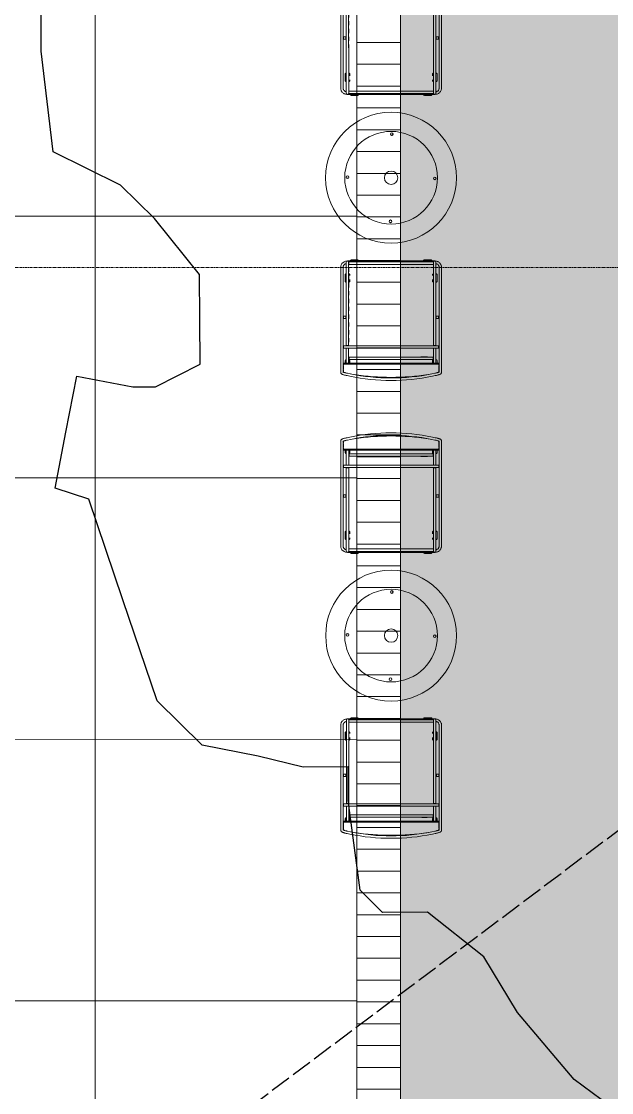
# Model space of a CAD drawing. Header units: inches. Extents: x 3268 to 7018, y 976 to 6708.
# Drawn here: x 6071.3 to 6179.5, y 4007.8 to 4204.3 of the extents above; entities that cross this region are included whole.
import ezdxf

# ---------------------------------------------------------------- set-up
doc = ezdxf.new("R2010")
doc.units = ezdxf.units.IN
doc.header["$MEASUREMENT"] = 0
doc.linetypes.add('Grid Line 1_2_', pattern=[0.875, 0.5, -0.125, 0.125, -0.125])
doc.linetypes.add('IMPORT-EASEMENT2', pattern=[4.8, 3.84, -0.96])
for name, color, linetype, lineweight in [('0-landscaping', 1, 'Continuous', 25), ('C-ANNO-5FT-PED-ZONE', 130, 'Continuous', 25), ('L-PVMT-BRCK-HATC', 252, 'Continuous', 15), ('L-PVMT-CONC-HATC', 252, 'Continuous', 15), ('L-SITE-FURN', 2, 'Continuous', 15), ('S-GRID', 1, 'Continuous', 9), ('site_dwg', 8, 'Continuous', 9)]:
    doc.layers.add(name, color=color, linetype=linetype, lineweight=lineweight)

# ---------------------------------------------------------------- blocks, each defined once
blk = doc.blocks.new('site_dwg_dec1-V211-Overall Retail Plan Opt 2')
at = {"layer": '0-landscaping', "color": 213, "flags": 128}
blk.add_lwpolyline([(-112.29, -51.02), (-113.7, -44.31), (-113.42, -33.61), (-111.98, -25.74), (-113.51, -17.1), (-117.62, -13.48), (-117.87, -9.62), (-111.66, -0.47), (-108.95, 2.62), (-113.07, 6.24), (-116.28, 10.89), (-120.52, 16.44), (-121.02, 24.17), (-115.97, 36.16), (-110.91, 48.14), (-113.09, 51.89), (-107.54, 56.13), (-101.99, 60.38), (-97.74, 54.83), (-95.68, 53.02), (-89.76, 51.46), (-86.14, 55.58), (-82.52, 59.71), (-82.11, 68.47), (-82.48, 74.28), (-85.95, 82.79), (-78.83, 92.97), (-70.69, 102.24)], dxfattribs=at)
blk = doc.blocks.new('site_dwg_Parc Centre Table-12649362-Overall Retail Plan Opt 2')
at = {"layer": 'L-SITE-FURN', "color": 53}
for centre, radius in [((0, 0), 12), ((0, 0), 8.5), ((0, 0), 8.5), ((0, 8), 0.25), ((0, 8), 0.227), ((0, 8), 0.227), ((-8, 0), 0.25), ((-8, 0), 0.227), ((-8, 0), 0.227), ((0, 0), 1.23), ((0, 0), 1.23), ((8, 0), 0.25), ((8, 0), 0.227), ((8, 0), 0.227), ((0, -8), 0.25), ((0, -8), 0.227), ((0, -8), 0.227)]:
    blk.add_circle(centre, radius, dxfattribs=at)
blk = doc.blocks.new('site_dwg_Parc Centre Chair-12649363-Overall Retail Plan Opt 2')
at = {"layer": 'L-SITE-FURN', "color": 53}
for p, q in [((-5.2, 144.9), (2.1, 144.9)), ((-98.9, 99.5), (-99.6, 99.5)), ((-98.7, 100), (-98.7, 106.9)), ((-98.6, 99.9), (-98.7, 100)), ((-98.7, 100), (-98.7, 100)), ((-98.6, 106.9), (-98.6, 74.2)), ((-93.4, 74.2), (-93.4, 106.9)), ((-93.3, 100), (-93.4, 99.9)), ((-93.1, 99.5), (-92.4, 99.5)), ((67.1, 98.7), (79.1, 98.7)), ((67.1, 98.6), (79.1, 98.6)), ((93.1, 99.5), (92.4, 99.5)), ((93.3, 100), (93.3, 106.9)), ((93.4, 99.9), (93.3, 100)), ((93.3, 100), (93.3, 100)), ((93.4, 106.9), (93.4, 74.2)), ((98.6, 74.2), (98.6, 106.9)), ((98.7, 100), (98.6, 99.9)), ((98.9, 99.5), (99.6, 99.5)), ((105, 111.7), (105, 109.5)), ((66, 93.3), (80.3, 93.3)), ((67.1, 93.4), (79.1, 93.4)), ((-98.9, -71.5), (-99.6, -71.5)), ((-98.9, -89.5), (-99.6, -89.5)), ((-98.7, -89), (-98.7, -89)), ((-93.3, -71.9), (-93.4, -71.9)), ((-93.3, -89), (-93.4, -89.1)), ((-92.4, -71.5), (-93.1, -71.5)), ((-93.1, -89.5), (-92.4, -89.5)), ((93.1, -71.5), (92.4, -71.5)), ((93.1, -89.5), (92.4, -89.5)), ((93.4, -89.1), (93.3, -89)), ((93.3, -89), (93.3, -89)), ((98.7, -71.9), (98.6, -71.9)), ((98.7, -89), (98.6, -89.1)), ((99.6, -71.5), (98.9, -71.5)), ((98.9, -89.5), (99.6, -89.5)), ((-93, -112.7), (-93.4, -112.7)), ((-93, -108.8), (-93, -110.6)), ((93, -108.8), (93, -110.6)), ((93.4, -112.7), (93, -112.7)), ((-89.6, -118.3), (-89.6, -118.9)), ((-72, -118), (-72.1, -118.1)), ((-72.1, -118.1), (-72.1, -118)), ((-71.6, -118.3), (-71.6, -118.9)), ((71.6, -118.3), (71.6, -118.9)), ((89.2, -118.1), (89.1, -118)), ((89.2, -118), (89.2, -118.1)), ((89.6, -118.3), (89.6, -118.9))]:
    blk.add_line(p, q, dxfattribs=at)
at = {"layer": 'L-SITE-FURN', "color": 53, "flags": 128}
for points in [[(-90.8, 135.7), (-96.9, 134.4), (-97.6, 134.3), (-99, 134), (-100.3, 133.7), (-101.6, 133.4), (-102.8, 133), (-103.9, 132.7), (-105, 132.3), (-106, 132), (-107, 131.6), (-107.8, 131.2), (-108.6, 130.8), (-109.2, 130.4), (-109.6, 130), (-110, 129.6), (-110.3, 129.2), (-110.5, 128.7), (-110.6, 128.1), (-110.6, 127.8), (-110.6, 126.9), (-110.6, -100.2), (-110.6, -105.3), (-110.6, -106.1), (-110.4, -107.3), (-110.1, -108.6), (-109.7, -109.8), (-109.1, -111), (-108.4, -112.1), (-107.5, -113.1), (-106.5, -114.1), (-105.5, -115), (-104.3, -115.7), (-103, -116.4), (-101.7, -117), (-100.3, -117.4), (-98.8, -117.7), (-97.4, -117.9), (-96, -118), (96, -118), (96.8, -117.9), (98.3, -117.8), (99.8, -117.5), (101.2, -117.1), (102.6, -116.6), (103.9, -116), (105.1, -115.2), (106.2, -114.4), (107.2, -113.4), (108.1, -112.4), (108.9, -111.3), (109.5, -110.1), (110, -108.9), (110.4, -107.6), (110.6, -106.3), (110.6, -105.3), (110.6, -100.2), (110.6, 126.9), (110.6, 127.8), (110.6, 128.4), (110.4, 129), (110.1, 129.4), (109.8, 129.8), (109.5, 130.2), (109.1, 130.5), (108.5, 130.9), (107.6, 131.3), (106.8, 131.7), (105.8, 132.1), (104.7, 132.4), (103.6, 132.8), (102.4, 133.1), (101.1, 133.5), (99.8, 133.8), (98.5, 134.1), (97.2, 134.4), (96.9, 134.4), (90.8, 135.7)], [(-89.7, 130.6), (-95.9, 129.3), (-97.2, 129), (-98.4, 128.7), (-99.6, 128.4), (-100.8, 128.1), (-101.8, 127.8), (-102.8, 127.5), (-103.7, 127.2), (-104.4, 127), (-105, 126.7), (-105.5, 126.5), (-105.8, 126.4), (-106, 126.3), (-106, 126.2), (-106, 126.2)], [(-105.2, 126.7), (-105, 125.9), (-105, 124.6), (-105.4, 126.5)], [(-98.6, -112.4), (-98.9, -112.4), (-99.9, -112), (-101, -111.6), (-101.9, -111), (-102.7, -110.4), (-103.5, -109.7), (-104.1, -109), (-104.6, -108.2), (-105, -107.3), (-105.3, -106.4), (-105.4, -105.5), (-105.4, -105.3), (-105.4, -100.2), (-105.4, 126.6)], [(-105.3, 125.1), (-105.3, 123.5), (-105, 121.3), (-105, 122.9), (-105.3, 125.1), (-105.1, 125.2)], [(-105.2, 121.4), (-105.2, 119.5), (-105, 117.3), (-105, 119.2), (-105.2, 121.4), (-105, 121.4)], [(89.7, 130.6), (95.9, 129.3), (96.5, 129.2), (97.8, 128.9), (99, 128.6), (100.2, 128.3), (101.3, 128), (102.4, 127.7), (103.3, 127.4), (104.1, 127.1), (104.8, 126.8), (105.4, 126.6), (105.7, 126.4), (105.9, 126.3), (106, 126.2), (106, 126.2)], [(105.4, 126.6), (105.4, -100.2), (105.4, -105.3), (105.4, -105.7), (105.2, -106.6), (104.9, -107.5), (104.5, -108.4), (103.9, -109.2), (103.3, -110), (102.5, -110.6), (101.6, -111.2), (100.6, -111.8), (99.5, -112.2), (98.6, -112.4)], [(105.2, 126.7), (105, 125.9), (105, 124.6), (105.4, 126.5)], [(105.3, 125.1), (105.3, 123.5), (105, 121.3), (105, 122.9), (105.3, 125.1), (105.1, 125.2)], [(105.2, 121.4), (105.2, 119.5), (105, 117.3), (105, 119.2), (105.2, 121.4), (105, 121.4)], [(-105, 109.5), (-105, 106.9), (105, 106.9), (105, 109.5), (-105, 109.5), (-105, 111.7)], [(-101.1, 106.9), (-101.1, 101), (-101.1, 101)], [(-99.6, 99.5), (-99.6, 99.5), (-99.6, 99.5)], [(-98.6, 99.5), (-98.9, 99.5), (-98.9, 99.8), (-98.9, 100), (-98.9, 100), (-98.8, 100), (-98.8, 100), (-98.7, 100), (-98.7, 100), (-98.7, 100)], [(-93.1, 100), (-93.1, 99.8), (-93.1, 99.5), (-93.4, 99.5)], [(-93.3, 106.9), (-93.3, 100), (-93.3, 100)], [(80.3, 93.4), (92.6, 93.4), (92.6, 93.8), (92.6, 98.6), (-92.6, 98.6), (-92.6, 93.8), (-92.6, 93.4), (66, 93.4)], [(-92.4, 99.5), (-92.4, 99.5), (-92.4, 99.5)], [(-90.9, 101), (-90.9, 101), (-90.9, 106.9)], [(90.9, 106.9), (90.9, 101), (90.9, 101)], [(92.4, 99.5), (92.4, 99.5), (92.4, 99.5)], [(93.4, 99.5), (93.1, 99.5), (93.1, 99.8), (93.1, 100), (93.1, 100), (93.2, 100), (93.2, 100), (93.3, 100), (93.3, 100), (93.3, 100)], [(98.9, 100), (98.9, 99.8), (98.9, 99.5), (98.6, 99.5)], [(98.7, 106.9), (98.7, 100), (98.7, 100)], [(99.6, 99.5), (99.6, 99.5), (99.6, 99.5)], [(101.1, 101), (101.1, 101), (101.1, 106.9)], [(105, 112.5), (105.1, 114.7), (105.1, 116.9), (105, 114.8), (105, 112.5)], [(66, 93.4), (66.2, 93.4), (66.6, 93.4), (67.1, 93.4), (79.1, 93.4)], [(-98.6, 68.9), (-98.6, 68.2), (-98.6, -99.5), (-98.6, -115.3)], [(-98.6, 68.2), (-98.5, 68.2), (-98.3, 68.2), (-97.9, 68.3), (-97.3, 68.3), (-96.7, 68.3), (-96, 68.3), (-95.3, 68.3), (-94.7, 68.3), (-94.1, 68.3), (-93.7, 68.2), (-93.5, 68.2), (-93.4, 68.2)], [(-93.4, -115.3), (-93.4, -99.5), (-93.4, 68.2), (-93.4, 68.9)], [(-93, 60.8), (-93, 51.8), (-93, 51.7)], [(93, 60.8), (93, 51.8), (93, 51.7)], [(93.4, 68.9), (93.4, 68.2), (93.4, -99.5), (93.4, -115.3)], [(93.4, 68.2), (93.5, 68.2), (93.7, 68.2), (94.1, 68.3), (94.7, 68.3), (95.3, 68.3), (96, 68.3), (96.7, 68.3), (97.3, 68.3), (97.9, 68.3), (98.3, 68.2), (98.5, 68.2), (98.6, 68.2)], [(98.6, -115.3), (98.6, -99.5), (98.6, 68.2), (98.6, 68.9)], [(-93, 43.6), (-93, 34.6), (-93, 34.4)], [(-93, 26.3), (-93, 17.4), (-93, 17.2)], [(93, 43.6), (93, 34.6), (93, 34.4)], [(93, 26.3), (93, 17.4), (93, 17.2)], [(-93, 9.1), (-93, 0.1), (-93, 0)], [(93, 9.1), (93, 0.1), (93, 0)], [(104.6, 3.6), (104.6, 8.9), (99.4, 8.9), (99.4, 3.6), (104.6, 3.6)], [(-93, -8.1), (-93, -17.1), (-93, -17.2)], [(93, -8.1), (93, -17.1), (93, -17.2)], [(-93, -25.3), (-93, -34.3), (-93, -34.4)], [(-93, -42.5), (-93, -51.5), (-93, -51.7)], [(93, -25.3), (93, -34.3), (93, -34.4)], [(93, -42.5), (93, -51.5), (93, -51.7)], [(-93, -59.8), (-93, -68.8), (-93, -68.9)], [(93, -59.8), (93, -68.8), (93, -68.9)], [(-101.1, -73), (-101.1, -73), (-101.1, -88), (-101.1, -88)], [(-99.6, -71.5), (-99.6, -71.5), (-99.6, -71.5)], [(-99.6, -89.5), (-99.6, -89.5), (-99.6, -89.5)], [(-98.9, -72), (-98.9, -71.8), (-98.9, -71.5), (-98.6, -71.5)], [(-98.6, -89.5), (-98.9, -89.5), (-98.9, -89.2), (-98.9, -89), (-98.9, -89), (-98.8, -89), (-98.8, -89), (-98.7, -89), (-98.7, -89), (-98.7, -89)], [(-98.7, -89), (-98.7, -72), (-98.7, -71.9), (-98.7, -71.9)], [(-93.1, -72), (-93.1, -71.8), (-93.1, -71.5), (-93.4, -71.5)], [(-93.1, -89), (-93.1, -89.2), (-93.1, -89.5), (-93.4, -89.5)], [(-93.3, -71.9), (-93.3, -72), (-93.3, -89), (-93.3, -89)], [(-93, -77), (-93, -86), (-93, -86.1)], [(-93, -94.2), (-93, -103.2), (-93, -103.3)], [(-92.4, -71.5), (-92.4, -71.5), (-92.4, -71.5)], [(-92.4, -89.5), (-92.4, -89.5), (-92.4, -89.5)], [(-90.9, -77), (-90.9, -73), (-90.9, -73)], [(-90.9, -88), (-90.9, -88), (-90.9, -86.1)], [(90.9, -73), (90.9, -73), (90.9, -77)], [(90.9, -86.1), (90.9, -88), (90.9, -88)], [(92.4, -71.5), (92.4, -71.5), (92.4, -71.5)], [(92.4, -89.5), (92.4, -89.5), (92.4, -89.5)], [(93, -77), (93, -86), (93, -86.1)], [(93, -94.2), (93, -103.2), (93, -103.3)], [(93.1, -72), (93.1, -71.8), (93.1, -71.5), (93.4, -71.5)], [(93.4, -89.5), (93.1, -89.5), (93.1, -89.2), (93.1, -89), (93.1, -89), (93.2, -89), (93.2, -89), (93.3, -89), (93.3, -89), (93.3, -89)], [(93.3, -89), (93.3, -72), (93.3, -71.9), (93.3, -71.9)], [(98.9, -72), (98.9, -71.8), (98.9, -71.5), (98.6, -71.5)], [(98.9, -89), (98.9, -89.2), (98.9, -89.5), (98.6, -89.5)], [(98.7, -71.9), (98.7, -72), (98.7, -89), (98.7, -89)], [(99.6, -71.5), (99.6, -71.5), (99.6, -71.5)], [(99.6, -89.5), (99.6, -89.5), (99.6, -89.5)], [(101.1, -88), (101.1, -88), (101.1, -73), (101.1, -73)], [(-89.1, -118.3), (-89.3, -118.3), (-89.6, -118.3), (-89.6, -118)], [(-89.6, -118.9), (-89.6, -118.9), (-89.6, -119)], [(-72.1, -118), (-89.1, -118), (-89.2, -118.1), (-89.2, -118.1)], [(-88.1, -120.4), (-88.1, -120.5), (-73.1, -120.5), (-73.1, -120.4)], [(-71.6, -118), (-71.6, -118.3), (-71.9, -118.3), (-72.1, -118.3), (-72.1, -118.2), (-72.1, -118.2), (-72.1, -118.1), (-72.1, -118.1), (-72.1, -118), (-72.1, -118)], [(-71.6, -118.9), (-71.6, -118.9), (-71.6, -119)], [(72.1, -118.3), (71.9, -118.3), (71.6, -118.3), (71.6, -118)], [(71.6, -118.9), (71.6, -118.9), (71.6, -119)], [(72.1, -118.1), (72.1, -118.1), (72.1, -118), (89.1, -118)], [(73.1, -120.4), (73.1, -120.5), (88.1, -120.5), (88.1, -120.4)], [(89.1, -118), (89.1, -118), (89.1, -118.1), (89.1, -118.1), (89.1, -118.2), (89.1, -118.2), (89.1, -118.3), (89.3, -118.3), (89.6, -118.3), (89.6, -118)], [(89.6, -118.9), (89.6, -118.9), (89.6, -119)]]:
    blk.add_lwpolyline(points, dxfattribs=at)
for points in [[(-105.1, 114.7), (-105, 112.5), (-105, 114.8), (-105.1, 116.9)], [(104.6, 68.9), (104.6, 74.2), (-104.6, 74.2), (-104.6, 68.9)], [(-99.4, 3.6), (-99.4, 8.9), (-104.6, 8.9), (-104.6, 3.6)], [(93, -116), (93, -110.6), (-93, -110.6), (-93, -116)]]:
    blk.add_lwpolyline(points, close=True, dxfattribs=at)
at = {"layer": 'L-SITE-FURN', "color": 53}
for centre, radius, start, end in [((0, -309.2), 454.1, 78.4688, 101.5312), ((0, -309.2), 448.8, 78.4688, 101.5312), ((0, -414), 552.2, 81.509, 98.4218), ((-99.6, 101), 1.51, 180.4918, 269.9891), ((-99.5, 101), 1.5, 179.9332, 267.1298), ((-93.1, 99.4), 0.644, 85.6384, 106.6495), ((-92.5, 101), 1.5, 272.8702, 0.0668), ((-92.4, 101), 1.51, 269.9544, 359.5648), ((66.8, 93.7), 4.98, 86.4582, 99.5824), ((79.4, 94.1), 4.58, 79.891, 93.9828), ((92.4, 101), 1.51, 180.4918, 269.9891), ((92.5, 101), 1.5, 179.9332, 267.1298), ((98.9, 99.4), 0.644, 85.6384, 106.6495), ((99.5, 101), 1.5, 272.8702, 0.0668), ((99.6, 101), 1.51, 269.9544, 359.5648), ((66.4, 98.9), 5.55, 262.4883, 277.4475), ((79.5, 89), 4.45, 80.0625, 94.7232), ((79.8, 100), 6.61, 263.7814, 276.2831), ((-99.6, -73), 1.51, 89.9544, 179.5648), ((-99.6, -88), 1.51, 180.4918, 269.9891), ((-99.5, -73), 1.5, 92.8702, 180.0668), ((-99.5, -88), 1.5, 179.9332, 267.1298), ((-98.9, -71.1), 0.855, 268.2428, 284.0421), ((-93.1, -71.4), 0.644, 253.3505, 274.3616), ((-93.1, -89.6), 0.644, 85.6384, 106.6495), ((-92.5, -73), 1.5, 359.9332, 87.1298), ((-92.4, -73), 1.51, 0.4918, 89.9891), ((-92.5, -88), 1.5, 272.8702, 0.0668), ((-92.4, -88), 1.51, 269.9544, 359.5648), ((92.4, -73), 1.51, 89.9544, 179.5648), ((92.4, -88), 1.51, 180.4918, 269.9891), ((92.5, -73), 1.5, 92.8702, 180.0668), ((92.5, -88), 1.5, 179.9332, 267.1298), ((93.1, -71.1), 0.855, 268.2428, 284.0421), ((98.9, -71.4), 0.644, 253.3505, 274.3616), ((98.9, -89.6), 0.644, 85.6384, 106.6495), ((99.5, -73), 1.5, 359.9332, 87.1298), ((99.6, -73), 1.51, 0.4918, 89.9891), ((99.5, -88), 1.5, 272.8702, 0.0668), ((99.6, -88), 1.51, 269.9544, 359.5648), ((-96, -115.3), 2.63, 180, 0), ((96, -115.3), 2.63, 180, 0), ((-88.1, -118.9), 1.51, 179.9544, 269.5648), ((-88.1, -118.9), 1.5, 182.8702, 270.0668), ((-90, -118.2), 0.855, 358.2428, 14.0421), ((-73.1, -118.9), 1.51, 270.4918, 359.9891), ((-73.1, -118.9), 1.5, 269.9332, 357.1298), ((73.1, -118.9), 1.51, 179.9544, 269.5648), ((73.1, -118.9), 1.5, 182.8702, 270.0668), ((71.3, -118.2), 0.855, 358.2428, 14.0421), ((88.1, -118.9), 1.51, 270.4918, 359.9891), ((88.1, -118.9), 1.5, 269.9332, 357.1298)]:
    blk.add_arc(centre, radius, start, end, dxfattribs=at)
for centre, major_axis, start_param, end_param in [((-98.9, 100), (0.18, 0), 1.887809, 2.664987), ((-93.1, 100), (0.18, 0), 0.476606, 1.253784), ((93.1, 100), (0.18, 0), 1.887809, 2.664987), ((98.9, 100), (0.18, 0), 0.476606, 1.253784), ((-98.9, -72), (0.18, 0), 3.618199, 4.395376), ((-98.9, -89), (0.18, 0), 1.887809, 2.664987), ((-93.1, -72), (0.18, 0), 5.029402, 5.806579), ((-93.1, -89), (0.18, 0), 0.476606, 1.253784), ((93.1, -72), (0.18, 0), 3.618199, 4.395376), ((93.1, -89), (0.18, 0), 1.887809, 2.664987), ((98.9, -72), (0.18, 0), 5.029402, 5.806579), ((98.9, -89), (0.18, 0), 0.476606, 1.253784), ((-89.1, -118.2), (0, 0.18), 3.618199, 4.395376), ((-72.1, -118.2), (0, 0.18), 1.887809, 2.664987), ((72.1, -118.2), (0, 0.18), 3.618199, 4.395376), ((89.1, -118.2), (0, 0.18), 1.887809, 2.664987)]:
    blk.add_ellipse(centre, major_axis=major_axis, ratio=0.087489, start_param=start_param, end_param=end_param, dxfattribs=at)
blk = doc.blocks.new('site_dwg_Parc Centre Chair-12649364-Overall Retail Plan Opt 2')
at = {"layer": 'L-SITE-FURN', "color": 53}
for p, q in [((-5.2, 144.9), (2.1, 144.9)), ((-98.9, 99.5), (-99.6, 99.5)), ((-98.7, 100), (-98.7, 106.9)), ((-98.6, 99.9), (-98.7, 100)), ((-98.7, 100), (-98.7, 100)), ((-98.6, 106.9), (-98.6, 74.2)), ((-93.4, 74.2), (-93.4, 106.9)), ((-93.3, 100), (-93.4, 99.9)), ((-93.1, 99.5), (-92.4, 99.5)), ((67.1, 98.7), (79.1, 98.7)), ((67.1, 98.6), (79.1, 98.6)), ((93.1, 99.5), (92.4, 99.5)), ((93.3, 100), (93.3, 106.9)), ((93.4, 99.9), (93.3, 100)), ((93.3, 100), (93.3, 100)), ((93.4, 106.9), (93.4, 74.2)), ((98.6, 74.2), (98.6, 106.9)), ((98.7, 100), (98.6, 99.9)), ((98.9, 99.5), (99.6, 99.5)), ((105, 111.7), (105, 109.5)), ((66, 93.3), (80.3, 93.3)), ((67.1, 93.4), (79.1, 93.4)), ((-98.9, -71.5), (-99.6, -71.5)), ((-98.9, -89.5), (-99.6, -89.5)), ((-98.7, -89), (-98.7, -89)), ((-93.3, -71.9), (-93.4, -71.9)), ((-93.3, -89), (-93.4, -89.1)), ((-92.4, -71.5), (-93.1, -71.5)), ((-93.1, -89.5), (-92.4, -89.5)), ((93.1, -71.5), (92.4, -71.5)), ((93.1, -89.5), (92.4, -89.5)), ((93.4, -89.1), (93.3, -89)), ((93.3, -89), (93.3, -89)), ((98.7, -71.9), (98.6, -71.9)), ((98.7, -89), (98.6, -89.1)), ((99.6, -71.5), (98.9, -71.5)), ((98.9, -89.5), (99.6, -89.5)), ((-93, -112.7), (-93.4, -112.7)), ((-93, -108.8), (-93, -110.6)), ((93, -108.8), (93, -110.6)), ((93.4, -112.7), (93, -112.7)), ((-89.6, -118.3), (-89.6, -118.9)), ((-72, -118), (-72.1, -118.1)), ((-72.1, -118.1), (-72.1, -118)), ((-71.6, -118.3), (-71.6, -118.9)), ((71.6, -118.3), (71.6, -118.9)), ((89.2, -118.1), (89.1, -118)), ((89.2, -118), (89.2, -118.1)), ((89.6, -118.3), (89.6, -118.9))]:
    blk.add_line(p, q, dxfattribs=at)
at = {"layer": 'L-SITE-FURN', "color": 53, "flags": 128}
for points in [[(-90.8, 135.7), (-96.9, 134.4), (-97.6, 134.3), (-99, 134), (-100.3, 133.7), (-101.6, 133.4), (-102.8, 133), (-103.9, 132.7), (-105, 132.3), (-106, 132), (-107, 131.6), (-107.8, 131.2), (-108.6, 130.8), (-109.2, 130.4), (-109.6, 130), (-110, 129.6), (-110.3, 129.2), (-110.5, 128.7), (-110.6, 128.1), (-110.6, 127.8), (-110.6, 126.9), (-110.6, -100.2), (-110.6, -105.3), (-110.6, -106.1), (-110.4, -107.3), (-110.1, -108.6), (-109.7, -109.8), (-109.1, -111), (-108.4, -112.1), (-107.5, -113.1), (-106.5, -114.1), (-105.5, -115), (-104.3, -115.7), (-103, -116.4), (-101.7, -117), (-100.3, -117.4), (-98.8, -117.7), (-97.4, -117.9), (-96, -118), (96, -118), (96.8, -117.9), (98.3, -117.8), (99.8, -117.5), (101.2, -117.1), (102.6, -116.6), (103.9, -116), (105.1, -115.2), (106.2, -114.4), (107.2, -113.4), (108.1, -112.4), (108.9, -111.3), (109.5, -110.1), (110, -108.9), (110.4, -107.6), (110.6, -106.3), (110.6, -105.3), (110.6, -100.2), (110.6, 126.9), (110.6, 127.8), (110.6, 128.4), (110.4, 129), (110.1, 129.4), (109.8, 129.8), (109.5, 130.2), (109.1, 130.5), (108.5, 130.9), (107.6, 131.3), (106.8, 131.7), (105.8, 132.1), (104.7, 132.4), (103.6, 132.8), (102.4, 133.1), (101.1, 133.5), (99.8, 133.8), (98.5, 134.1), (97.2, 134.4), (96.9, 134.4), (90.8, 135.7)], [(-89.7, 130.6), (-95.9, 129.3), (-97.2, 129), (-98.4, 128.7), (-99.6, 128.4), (-100.8, 128.1), (-101.8, 127.8), (-102.8, 127.5), (-103.7, 127.2), (-104.4, 127), (-105, 126.7), (-105.5, 126.5), (-105.8, 126.4), (-106, 126.3), (-106, 126.2), (-106, 126.2)], [(-105.2, 126.7), (-105, 125.9), (-105, 124.6), (-105.4, 126.5)], [(-98.6, -112.4), (-98.9, -112.4), (-99.9, -112), (-101, -111.6), (-101.9, -111), (-102.7, -110.4), (-103.5, -109.7), (-104.1, -109), (-104.6, -108.2), (-105, -107.3), (-105.3, -106.4), (-105.4, -105.5), (-105.4, -105.3), (-105.4, -100.2), (-105.4, 126.6)], [(-105.3, 125.1), (-105.3, 123.5), (-105, 121.3), (-105, 122.9), (-105.3, 125.1), (-105.1, 125.2)], [(-105.2, 121.4), (-105.2, 119.5), (-105, 117.3), (-105, 119.2), (-105.2, 121.4), (-105, 121.4)], [(89.7, 130.6), (95.9, 129.3), (96.5, 129.2), (97.8, 128.9), (99, 128.6), (100.2, 128.3), (101.3, 128), (102.4, 127.7), (103.3, 127.4), (104.1, 127.1), (104.8, 126.8), (105.4, 126.6), (105.7, 126.4), (105.9, 126.3), (106, 126.2), (106, 126.2)], [(105.4, 126.6), (105.4, -100.2), (105.4, -105.3), (105.4, -105.7), (105.2, -106.6), (104.9, -107.5), (104.5, -108.4), (103.9, -109.2), (103.3, -110), (102.5, -110.6), (101.6, -111.2), (100.6, -111.8), (99.5, -112.2), (98.6, -112.4)], [(105.2, 126.7), (105, 125.9), (105, 124.6), (105.4, 126.5)], [(105.3, 125.1), (105.3, 123.5), (105, 121.3), (105, 122.9), (105.3, 125.1), (105.1, 125.2)], [(105.2, 121.4), (105.2, 119.5), (105, 117.3), (105, 119.2), (105.2, 121.4), (105, 121.4)], [(-105, 109.5), (-105, 106.9), (105, 106.9), (105, 109.5), (-105, 109.5), (-105, 111.7)], [(-101.1, 106.9), (-101.1, 101), (-101.1, 101)], [(-99.6, 99.5), (-99.6, 99.5), (-99.6, 99.5)], [(-98.6, 99.5), (-98.9, 99.5), (-98.9, 99.8), (-98.9, 100), (-98.9, 100), (-98.8, 100), (-98.8, 100), (-98.7, 100), (-98.7, 100), (-98.7, 100)], [(-93.1, 100), (-93.1, 99.8), (-93.1, 99.5), (-93.4, 99.5)], [(-93.3, 106.9), (-93.3, 100), (-93.3, 100)], [(80.3, 93.4), (92.6, 93.4), (92.6, 93.8), (92.6, 98.6), (-92.6, 98.6), (-92.6, 93.8), (-92.6, 93.4), (66, 93.4)], [(-92.4, 99.5), (-92.4, 99.5), (-92.4, 99.5)], [(-90.9, 101), (-90.9, 101), (-90.9, 106.9)], [(90.9, 106.9), (90.9, 101), (90.9, 101)], [(92.4, 99.5), (92.4, 99.5), (92.4, 99.5)], [(93.4, 99.5), (93.1, 99.5), (93.1, 99.8), (93.1, 100), (93.1, 100), (93.2, 100), (93.2, 100), (93.3, 100), (93.3, 100), (93.3, 100)], [(98.9, 100), (98.9, 99.8), (98.9, 99.5), (98.6, 99.5)], [(98.7, 106.9), (98.7, 100), (98.7, 100)], [(99.6, 99.5), (99.6, 99.5), (99.6, 99.5)], [(101.1, 101), (101.1, 101), (101.1, 106.9)], [(105, 112.5), (105.1, 114.7), (105.1, 116.9), (105, 114.8), (105, 112.5)], [(66, 93.4), (66.2, 93.4), (66.6, 93.4), (67.1, 93.4), (79.1, 93.4)], [(-98.6, 68.9), (-98.6, 68.2), (-98.6, -99.5), (-98.6, -115.3)], [(-98.6, 68.2), (-98.5, 68.2), (-98.3, 68.2), (-97.9, 68.3), (-97.3, 68.3), (-96.7, 68.3), (-96, 68.3), (-95.3, 68.3), (-94.7, 68.3), (-94.1, 68.3), (-93.7, 68.2), (-93.5, 68.2), (-93.4, 68.2)], [(-93.4, -115.3), (-93.4, -99.5), (-93.4, 68.2), (-93.4, 68.9)], [(-93, 60.8), (-93, 51.8), (-93, 51.7)], [(93, 60.8), (93, 51.8), (93, 51.7)], [(93.4, 68.9), (93.4, 68.2), (93.4, -99.5), (93.4, -115.3)], [(93.4, 68.2), (93.5, 68.2), (93.7, 68.2), (94.1, 68.3), (94.7, 68.3), (95.3, 68.3), (96, 68.3), (96.7, 68.3), (97.3, 68.3), (97.9, 68.3), (98.3, 68.2), (98.5, 68.2), (98.6, 68.2)], [(98.6, -115.3), (98.6, -99.5), (98.6, 68.2), (98.6, 68.9)], [(-93, 43.6), (-93, 34.6), (-93, 34.4)], [(-93, 26.3), (-93, 17.4), (-93, 17.2)], [(93, 43.6), (93, 34.6), (93, 34.4)], [(93, 26.3), (93, 17.4), (93, 17.2)], [(-93, 9.1), (-93, 0.1), (-93, 0)], [(93, 9.1), (93, 0.1), (93, 0)], [(104.6, 3.6), (104.6, 8.9), (99.4, 8.9), (99.4, 3.6), (104.6, 3.6)], [(-93, -8.1), (-93, -17.1), (-93, -17.2)], [(93, -8.1), (93, -17.1), (93, -17.2)], [(-93, -25.3), (-93, -34.3), (-93, -34.4)], [(-93, -42.5), (-93, -51.5), (-93, -51.7)], [(93, -25.3), (93, -34.3), (93, -34.4)], [(93, -42.5), (93, -51.5), (93, -51.7)], [(-93, -59.8), (-93, -68.8), (-93, -68.9)], [(93, -59.8), (93, -68.8), (93, -68.9)], [(-101.1, -73), (-101.1, -73), (-101.1, -88), (-101.1, -88)], [(-99.6, -71.5), (-99.6, -71.5), (-99.6, -71.5)], [(-99.6, -89.5), (-99.6, -89.5), (-99.6, -89.5)], [(-98.9, -72), (-98.9, -71.8), (-98.9, -71.5), (-98.6, -71.5)], [(-98.6, -89.5), (-98.9, -89.5), (-98.9, -89.2), (-98.9, -89), (-98.9, -89), (-98.8, -89), (-98.8, -89), (-98.7, -89), (-98.7, -89), (-98.7, -89)], [(-98.7, -89), (-98.7, -72), (-98.7, -71.9), (-98.7, -71.9)], [(-93.1, -72), (-93.1, -71.8), (-93.1, -71.5), (-93.4, -71.5)], [(-93.1, -89), (-93.1, -89.2), (-93.1, -89.5), (-93.4, -89.5)], [(-93.3, -71.9), (-93.3, -72), (-93.3, -89), (-93.3, -89)], [(-93, -77), (-93, -86), (-93, -86.1)], [(-93, -94.2), (-93, -103.2), (-93, -103.3)], [(-92.4, -71.5), (-92.4, -71.5), (-92.4, -71.5)], [(-92.4, -89.5), (-92.4, -89.5), (-92.4, -89.5)], [(-90.9, -77), (-90.9, -73), (-90.9, -73)], [(-90.9, -88), (-90.9, -88), (-90.9, -86.1)], [(90.9, -73), (90.9, -73), (90.9, -77)], [(90.9, -86.1), (90.9, -88), (90.9, -88)], [(92.4, -71.5), (92.4, -71.5), (92.4, -71.5)], [(92.4, -89.5), (92.4, -89.5), (92.4, -89.5)], [(93, -77), (93, -86), (93, -86.1)], [(93, -94.2), (93, -103.2), (93, -103.3)], [(93.1, -72), (93.1, -71.8), (93.1, -71.5), (93.4, -71.5)], [(93.4, -89.5), (93.1, -89.5), (93.1, -89.2), (93.1, -89), (93.1, -89), (93.2, -89), (93.2, -89), (93.3, -89), (93.3, -89), (93.3, -89)], [(93.3, -89), (93.3, -72), (93.3, -71.9), (93.3, -71.9)], [(98.9, -72), (98.9, -71.8), (98.9, -71.5), (98.6, -71.5)], [(98.9, -89), (98.9, -89.2), (98.9, -89.5), (98.6, -89.5)], [(98.7, -71.9), (98.7, -72), (98.7, -89), (98.7, -89)], [(99.6, -71.5), (99.6, -71.5), (99.6, -71.5)], [(99.6, -89.5), (99.6, -89.5), (99.6, -89.5)], [(101.1, -88), (101.1, -88), (101.1, -73), (101.1, -73)], [(-89.1, -118.3), (-89.3, -118.3), (-89.6, -118.3), (-89.6, -118)], [(-89.6, -118.9), (-89.6, -118.9), (-89.6, -119)], [(-72.1, -118), (-89.1, -118), (-89.2, -118.1), (-89.2, -118.1)], [(-88.1, -120.4), (-88.1, -120.5), (-73.1, -120.5), (-73.1, -120.4)], [(-71.6, -118), (-71.6, -118.3), (-71.9, -118.3), (-72.1, -118.3), (-72.1, -118.2), (-72.1, -118.2), (-72.1, -118.1), (-72.1, -118.1), (-72.1, -118), (-72.1, -118)], [(-71.6, -118.9), (-71.6, -118.9), (-71.6, -119)], [(72.1, -118.3), (71.9, -118.3), (71.6, -118.3), (71.6, -118)], [(71.6, -118.9), (71.6, -118.9), (71.6, -119)], [(72.1, -118.1), (72.1, -118.1), (72.1, -118), (89.1, -118)], [(73.1, -120.4), (73.1, -120.5), (88.1, -120.5), (88.1, -120.4)], [(89.1, -118), (89.1, -118), (89.1, -118.1), (89.1, -118.1), (89.1, -118.2), (89.1, -118.2), (89.1, -118.3), (89.3, -118.3), (89.6, -118.3), (89.6, -118)], [(89.6, -118.9), (89.6, -118.9), (89.6, -119)]]:
    blk.add_lwpolyline(points, dxfattribs=at)
for points in [[(-105.1, 114.7), (-105, 112.5), (-105, 114.8), (-105.1, 116.9)], [(104.6, 68.9), (104.6, 74.2), (-104.6, 74.2), (-104.6, 68.9)], [(-99.4, 3.6), (-99.4, 8.9), (-104.6, 8.9), (-104.6, 3.6)], [(93, -116), (93, -110.6), (-93, -110.6), (-93, -116)]]:
    blk.add_lwpolyline(points, close=True, dxfattribs=at)
at = {"layer": 'L-SITE-FURN', "color": 53}
for centre, radius, start, end in [((0, -309.2), 454.1, 78.4688, 101.5312), ((0, -309.2), 448.8, 78.4688, 101.5312), ((0, -414), 552.2, 81.509, 98.4218), ((-99.6, 101), 1.51, 180.4918, 269.9891), ((-99.5, 101), 1.5, 179.9332, 267.1298), ((-93.1, 99.4), 0.644, 85.6384, 106.6495), ((-92.5, 101), 1.5, 272.8702, 0.0668), ((-92.4, 101), 1.51, 269.9544, 359.5648), ((66.8, 93.7), 4.98, 86.4582, 99.5824), ((79.4, 94.1), 4.58, 79.891, 93.9828), ((92.4, 101), 1.51, 180.4918, 269.9891), ((92.5, 101), 1.5, 179.9332, 267.1298), ((98.9, 99.4), 0.644, 85.6384, 106.6495), ((99.5, 101), 1.5, 272.8702, 0.0668), ((99.6, 101), 1.51, 269.9544, 359.5648), ((66.4, 98.9), 5.55, 262.4883, 277.4475), ((79.5, 89), 4.45, 80.0625, 94.7232), ((79.8, 100), 6.61, 263.7814, 276.2831), ((-99.6, -73), 1.51, 89.9544, 179.5648), ((-99.6, -88), 1.51, 180.4918, 269.9891), ((-99.5, -73), 1.5, 92.8702, 180.0668), ((-99.5, -88), 1.5, 179.9332, 267.1298), ((-98.9, -71.1), 0.855, 268.2428, 284.0421), ((-93.1, -71.4), 0.644, 253.3505, 274.3616), ((-93.1, -89.6), 0.644, 85.6384, 106.6495), ((-92.5, -73), 1.5, 359.9332, 87.1298), ((-92.4, -73), 1.51, 0.4918, 89.9891), ((-92.5, -88), 1.5, 272.8702, 0.0668), ((-92.4, -88), 1.51, 269.9544, 359.5648), ((92.4, -73), 1.51, 89.9544, 179.5648), ((92.4, -88), 1.51, 180.4918, 269.9891), ((92.5, -73), 1.5, 92.8702, 180.0668), ((92.5, -88), 1.5, 179.9332, 267.1298), ((93.1, -71.1), 0.855, 268.2428, 284.0421), ((98.9, -71.4), 0.644, 253.3505, 274.3616), ((98.9, -89.6), 0.644, 85.6384, 106.6495), ((99.5, -73), 1.5, 359.9332, 87.1298), ((99.6, -73), 1.51, 0.4918, 89.9891), ((99.5, -88), 1.5, 272.8702, 0.0668), ((99.6, -88), 1.51, 269.9544, 359.5648), ((-96, -115.3), 2.63, 180, 0), ((96, -115.3), 2.63, 180, 0), ((-88.1, -118.9), 1.51, 179.9544, 269.5648), ((-88.1, -118.9), 1.5, 182.8702, 270.0668), ((-90, -118.2), 0.855, 358.2428, 14.0421), ((-73.1, -118.9), 1.51, 270.4918, 359.9891), ((-73.1, -118.9), 1.5, 269.9332, 357.1298), ((73.1, -118.9), 1.51, 179.9544, 269.5648), ((73.1, -118.9), 1.5, 182.8702, 270.0668), ((71.3, -118.2), 0.855, 358.2428, 14.0421), ((88.1, -118.9), 1.51, 270.4918, 359.9891), ((88.1, -118.9), 1.5, 269.9332, 357.1298)]:
    blk.add_arc(centre, radius, start, end, dxfattribs=at)
for centre, major_axis, start_param, end_param in [((-98.9, 100), (0.18, 0), 1.887809, 2.664987), ((-93.1, 100), (0.18, 0), 0.476606, 1.253784), ((93.1, 100), (0.18, 0), 1.887809, 2.664987), ((98.9, 100), (0.18, 0), 0.476606, 1.253784), ((-98.9, -72), (0.18, 0), 3.618199, 4.395376), ((-98.9, -89), (0.18, 0), 1.887809, 2.664987), ((-93.1, -72), (0.18, 0), 5.029402, 5.806579), ((-93.1, -89), (0.18, 0), 0.476606, 1.253784), ((93.1, -72), (0.18, 0), 3.618199, 4.395376), ((93.1, -89), (0.18, 0), 1.887809, 2.664987), ((98.9, -72), (0.18, 0), 5.029402, 5.806579), ((98.9, -89), (0.18, 0), 0.476606, 1.253784), ((-89.1, -118.2), (0, 0.18), 3.618199, 4.395376), ((-72.1, -118.2), (0, 0.18), 1.887809, 2.664987), ((72.1, -118.2), (0, 0.18), 3.618199, 4.395376), ((89.1, -118.2), (0, 0.18), 1.887809, 2.664987)]:
    blk.add_ellipse(centre, major_axis=major_axis, ratio=0.087489, start_param=start_param, end_param=end_param, dxfattribs=at)
blk = doc.blocks.new('site_dwg_b2-12649368-Overall Retail Plan Opt 2')
at = {"layer": 'L-PVMT-BRCK-HATC', "color": 53}
blk.add_line((0, 0), (0, 7.99), dxfattribs=at)
blk = doc.blocks.new('site_dwg-12440225-Overall Retail Plan Opt 2')
at = {"layer": 'L-PVMT-BRCK-HATC'}
h = blk.add_hatch(dxfattribs=at)
h.set_pattern_fill('FP_246', color=53, style=0, pattern_type=2)
h.set_pattern_definition([(41.193, (24339643.438, 9814490.821), (0.3754036, 5.6415494), [11.995, -3.998]), (131.193, (24339646.447, 9814493.454), (0.3754036, 5.6415494), [11.995, -3.998])])
h.paths.add_polyline_path([(24340944.14, 9815161.57), (24340946.21, 9815192.75), (24341054.76, 9815287.75), (24341063.87, 9815424.2), (24341015.93, 9815427.39), (24341020.73, 9815499.24), (24341068.62, 9815496.04), (24341085.92, 9815756.34), (24341038.03, 9815759.53), (24341042.83, 9815831.38), (24341090.72, 9815828.2), (24341094.26, 9815881.41), (24340999.25, 9815989.95), (24341037.33, 9816562.21), (24341145.96, 9816657.28), (24341149.84, 9816715.34), (24341101.92, 9816718.54), (24341106.72, 9816790.38), (24341154.61, 9816787.18), (24341172.39, 9817054.59), (24341124.49, 9817057.78), (24341129.29, 9817129.63), (24341177.19, 9817126.43), (24341191.29, 9817337.95), (24341143.31, 9817341.16), (24341148.16, 9817412.99), (24341196.05, 9817409.79), (24341198.6, 9817448.45), (24341103.53, 9817557.08), (24341063.62, 9817559.73), (24340904.23, 9815164.24)])
at = {"layer": 'C-ANNO-5FT-PED-ZONE', "color": 213, "linetype": 'IMPORT-EASEMENT2', "flags": 128}
blk.add_lwpolyline([(24341173.43, 9817974.57), (24341064.86, 9817879.54), (24341058.61, 9817785.54), (24341020.66, 9817759.05), (24341002.74, 9817494.24), (24341098.03, 9817385.65), (24341049.73, 9816657.86), (24340942.84, 9816588.12), (24340903.16, 9815991.7), (24340997.75, 9815877.32), (24340956.94, 9815281.88), (24340851.85, 9815190.06), (24340840.21, 9815028.45), (24340816.32, 9814987.86), (24340807.92, 9814861.59), (24340828.34, 9814837.59), (24340814.21, 9814639.14), (24340820.32, 9814572.24), (24340784.24, 9814041.25), (24340346.68, 9814070.99), (24339654.21, 9814556.55), (24339621.09, 9814593.99), (24339537.64, 9814651.84), (24339442.84, 9814690.83), (24339354.14, 9814753.02), (24339330.46, 9814798.3), (24339230.24, 9814867.97), (24339182.62, 9814867.15), (24339131.69, 9814915.48), (24338893.25, 9815077.69), (24338651.6, 9815247.64), (24338560.99, 9815303.18)], dxfattribs=at)
at = {"layer": 'L-PVMT-BRCK-HATC', "color": 53, "flags": 128}
blk.add_lwpolyline([(24341063.62, 9817559.73), (24340904.23, 9815164.24)], dxfattribs=at)
at = {"layer": 'L-PVMT-CONC-HATC', "color": 53}
for p, q in [((24341003.01, 9816769.39), (24340923.2, 9816774.7)), ((24340999.82, 9816721.49), (24340920.02, 9816726.8)), ((24340996.64, 9816673.6), (24340916.83, 9816678.91)), ((24340993.45, 9816625.71), (24340913.64, 9816631.02))]:
    blk.add_line(p, q, dxfattribs=at)
at = {"layer": 'L-PVMT-CONC-HATC', "color": 53, "flags": 128}
for points in [[(24340810.98, 9813883.41), (24341079.5, 9817918.85), (24341096.74, 9818177.97)], [(24340761.14, 9813857.37), (24340780.7, 9814151.38), (24340979.01, 9817131.61)]]:
    blk.add_lwpolyline(points, dxfattribs=at)
for name, p, xscale, yscale, zscale, rotation in [('site_dwg_dec1-V211-Overall Retail Plan Opt 2', (24341126.22, 9816765.75), 1.500000000000001, 1.500000000000001, 1.500000000000001, 37.81158375857705), ('site_dwg_Parc Centre Chair-12649363-Overall Retail Plan Opt 2', (24341011.42, 9816801.04), 0.08333333333333327, 0.08333333333333327, 0.08333333333333327, 356.1931696251934), ('site_dwg_Parc Centre Chair-12649363-Overall Retail Plan Opt 2', (24341005.84, 9816717.22), 0.08333333333333327, 0.08333333333333327, 0.08333333333333327, 356.1931696251934)]:
    blk.add_blockref(name, p, dxfattribs=dict(xscale=xscale, yscale=yscale, zscale=zscale, rotation=rotation))
for name, p, rotation in [('site_dwg_b2-12649368-Overall Retail Plan Opt 2', (24341013.1, 9816800.62), 86.19368400659664), ('site_dwg_b2-12649368-Overall Retail Plan Opt 2', (24341012.84, 9816796.63), 86.19368400659664), ('site_dwg_b2-12649368-Overall Retail Plan Opt 2', (24341012.57, 9816792.64), 86.19368400659664), ('site_dwg_Parc Centre Table-12649362-Overall Retail Plan Opt 2', (24341009.75, 9816775.98), 265.3477314617986), ('site_dwg_b2-12649368-Overall Retail Plan Opt 2', (24341012.3, 9816788.64), 86.19368400659664), ('site_dwg_b2-12649368-Overall Retail Plan Opt 2', (24341012.04, 9816784.65), 86.19368400659664), ('site_dwg_b2-12649368-Overall Retail Plan Opt 2', (24341011.77, 9816780.66), 86.19368400659664), ('site_dwg_b2-12649368-Overall Retail Plan Opt 2', (24341011.51, 9816776.67), 86.19368400659664), ('site_dwg_b2-12649368-Overall Retail Plan Opt 2', (24341011.24, 9816772.68), 86.19368400659664), ('site_dwg_b2-12649368-Overall Retail Plan Opt 2', (24341010.98, 9816768.69), 86.19368400659664), ('site_dwg_b2-12649368-Overall Retail Plan Opt 2', (24341010.71, 9816764.7), 86.19368400659664), ('site_dwg_b2-12649368-Overall Retail Plan Opt 2', (24341010.45, 9816760.71), 86.19368400659664), ('site_dwg_b2-12649368-Overall Retail Plan Opt 2', (24341010.18, 9816756.72), 86.19368400659664), ('site_dwg_b2-12649368-Overall Retail Plan Opt 2', (24341009.91, 9816752.72), 86.19368400659664), ('site_dwg_b2-12649368-Overall Retail Plan Opt 2', (24341009.65, 9816748.73), 86.19368400659664), ('site_dwg_b2-12649368-Overall Retail Plan Opt 2', (24341009.38, 9816744.74), 86.19368400659664), ('site_dwg_b2-12649368-Overall Retail Plan Opt 2', (24341009.12, 9816740.75), 86.19368400659664), ('site_dwg_b2-12649368-Overall Retail Plan Opt 2', (24341008.85, 9816736.76), 86.19368400659664), ('site_dwg_b2-12649368-Overall Retail Plan Opt 2', (24341008.59, 9816732.77), 86.19368400659664), ('site_dwg_b2-12649368-Overall Retail Plan Opt 2', (24341008.32, 9816728.78), 86.19368400659664), ('site_dwg_b2-12649368-Overall Retail Plan Opt 2', (24341008.06, 9816724.79), 86.19368400659664), ('site_dwg_b2-12649368-Overall Retail Plan Opt 2', (24341007.79, 9816720.79), 86.19368400659664), ('site_dwg_b2-12649368-Overall Retail Plan Opt 2', (24341007.52, 9816716.8), 86.19368400659664), ('site_dwg_b2-12649368-Overall Retail Plan Opt 2', (24341007.26, 9816712.81), 86.19368400659664), ('site_dwg_b2-12649368-Overall Retail Plan Opt 2', (24341006.99, 9816708.82), 86.19368400659664), ('site_dwg_Parc Centre Table-12649362-Overall Retail Plan Opt 2', (24341004.17, 9816692.17), 265.3477314617986), ('site_dwg_b2-12649368-Overall Retail Plan Opt 2', (24341006.73, 9816704.83), 86.19368400659664), ('site_dwg_b2-12649368-Overall Retail Plan Opt 2', (24341006.46, 9816700.84), 86.19368400659664), ('site_dwg_b2-12649368-Overall Retail Plan Opt 2', (24341006.2, 9816696.85), 86.19368400659664), ('site_dwg_b2-12649368-Overall Retail Plan Opt 2', (24341005.93, 9816692.86), 86.19368400659664), ('site_dwg_b2-12649368-Overall Retail Plan Opt 2', (24341005.67, 9816688.87), 86.19368400659664), ('site_dwg_b2-12649368-Overall Retail Plan Opt 2', (24341005.4, 9816684.87), 86.19368400659664), ('site_dwg_b2-12649368-Overall Retail Plan Opt 2', (24341005.14, 9816680.88), 86.19368400659664), ('site_dwg_b2-12649368-Overall Retail Plan Opt 2', (24341004.87, 9816676.89), 86.19368400659664), ('site_dwg_b2-12649368-Overall Retail Plan Opt 2', (24341004.6, 9816672.9), 86.19368400659664), ('site_dwg_b2-12649368-Overall Retail Plan Opt 2', (24341004.34, 9816668.91), 86.19368400659664), ('site_dwg_b2-12649368-Overall Retail Plan Opt 2', (24341004.07, 9816664.92), 86.19368400659664), ('site_dwg_b2-12649368-Overall Retail Plan Opt 2', (24341003.81, 9816660.93), 86.19368400659664), ('site_dwg_b2-12649368-Overall Retail Plan Opt 2', (24341003.54, 9816656.94), 86.19368400659664), ('site_dwg_b2-12649368-Overall Retail Plan Opt 2', (24341003.28, 9816652.94), 86.19368400659664), ('site_dwg_b2-12649368-Overall Retail Plan Opt 2', (24341003.01, 9816648.95), 86.19368400659664), ('site_dwg_b2-12649368-Overall Retail Plan Opt 2', (24341002.75, 9816644.96), 86.19368400659664), ('site_dwg_b2-12649368-Overall Retail Plan Opt 2', (24341002.48, 9816640.97), 86.19368400659664), ('site_dwg_b2-12649368-Overall Retail Plan Opt 2', (24341002.21, 9816636.98), 86.19368400659664), ('site_dwg_b2-12649368-Overall Retail Plan Opt 2', (24341001.95, 9816632.99), 86.19368400659664), ('site_dwg_b2-12649368-Overall Retail Plan Opt 2', (24341001.68, 9816629), 86.19368400659664), ('site_dwg_b2-12649368-Overall Retail Plan Opt 2', (24341001.42, 9816625.01), 86.19368400659664), ('site_dwg_b2-12649368-Overall Retail Plan Opt 2', (24341001.15, 9816621.02), 86.19368400659664), ('site_dwg_b2-12649368-Overall Retail Plan Opt 2', (24341000.89, 9816617.02), 86.19368400659664), ('site_dwg_b2-12649368-Overall Retail Plan Opt 2', (24341000.62, 9816613.03), 86.19368400659664), ('site_dwg_b2-12649368-Overall Retail Plan Opt 2', (24341000.36, 9816609.04), 86.19368400659664)]:
    blk.add_blockref(name, p, dxfattribs=dict(rotation=rotation))
at = {"extrusion": (0, 0, -1), "xscale": 0.08333333333333331, "yscale": 0.08333333333333331, "zscale": -0.08333333333333331, "rotation": 183.8068303748066}
for p in [(-24341008.08, 9816750.93), (-24341002.51, 9816667.11)]:
    blk.add_blockref('site_dwg_Parc Centre Chair-12649364-Overall Retail Plan Opt 2', p, dxfattribs=at)

msp = doc.modelspace()

# ---------------------------------------------------------------- linework, layer by layer
at = {"layer": 'S-GRID', "linetype": 'Grid Line 1_2_'}
msp.add_line((6493.24, 4159.15), (4253.31, 4159.15), dxfattribs=at)

# ---------------------------------------------------------------- block references
at = {"layer": 'site_dwg', "color": 53, "lineweight": 15, "rotation": 3.810000000000009}
msp.add_blockref('site_dwg-12440225-Overall Retail Plan Opt 2', (-23628768.69, -11408316.78), dxfattribs=at)

doc.saveas('drawing.dxf')
